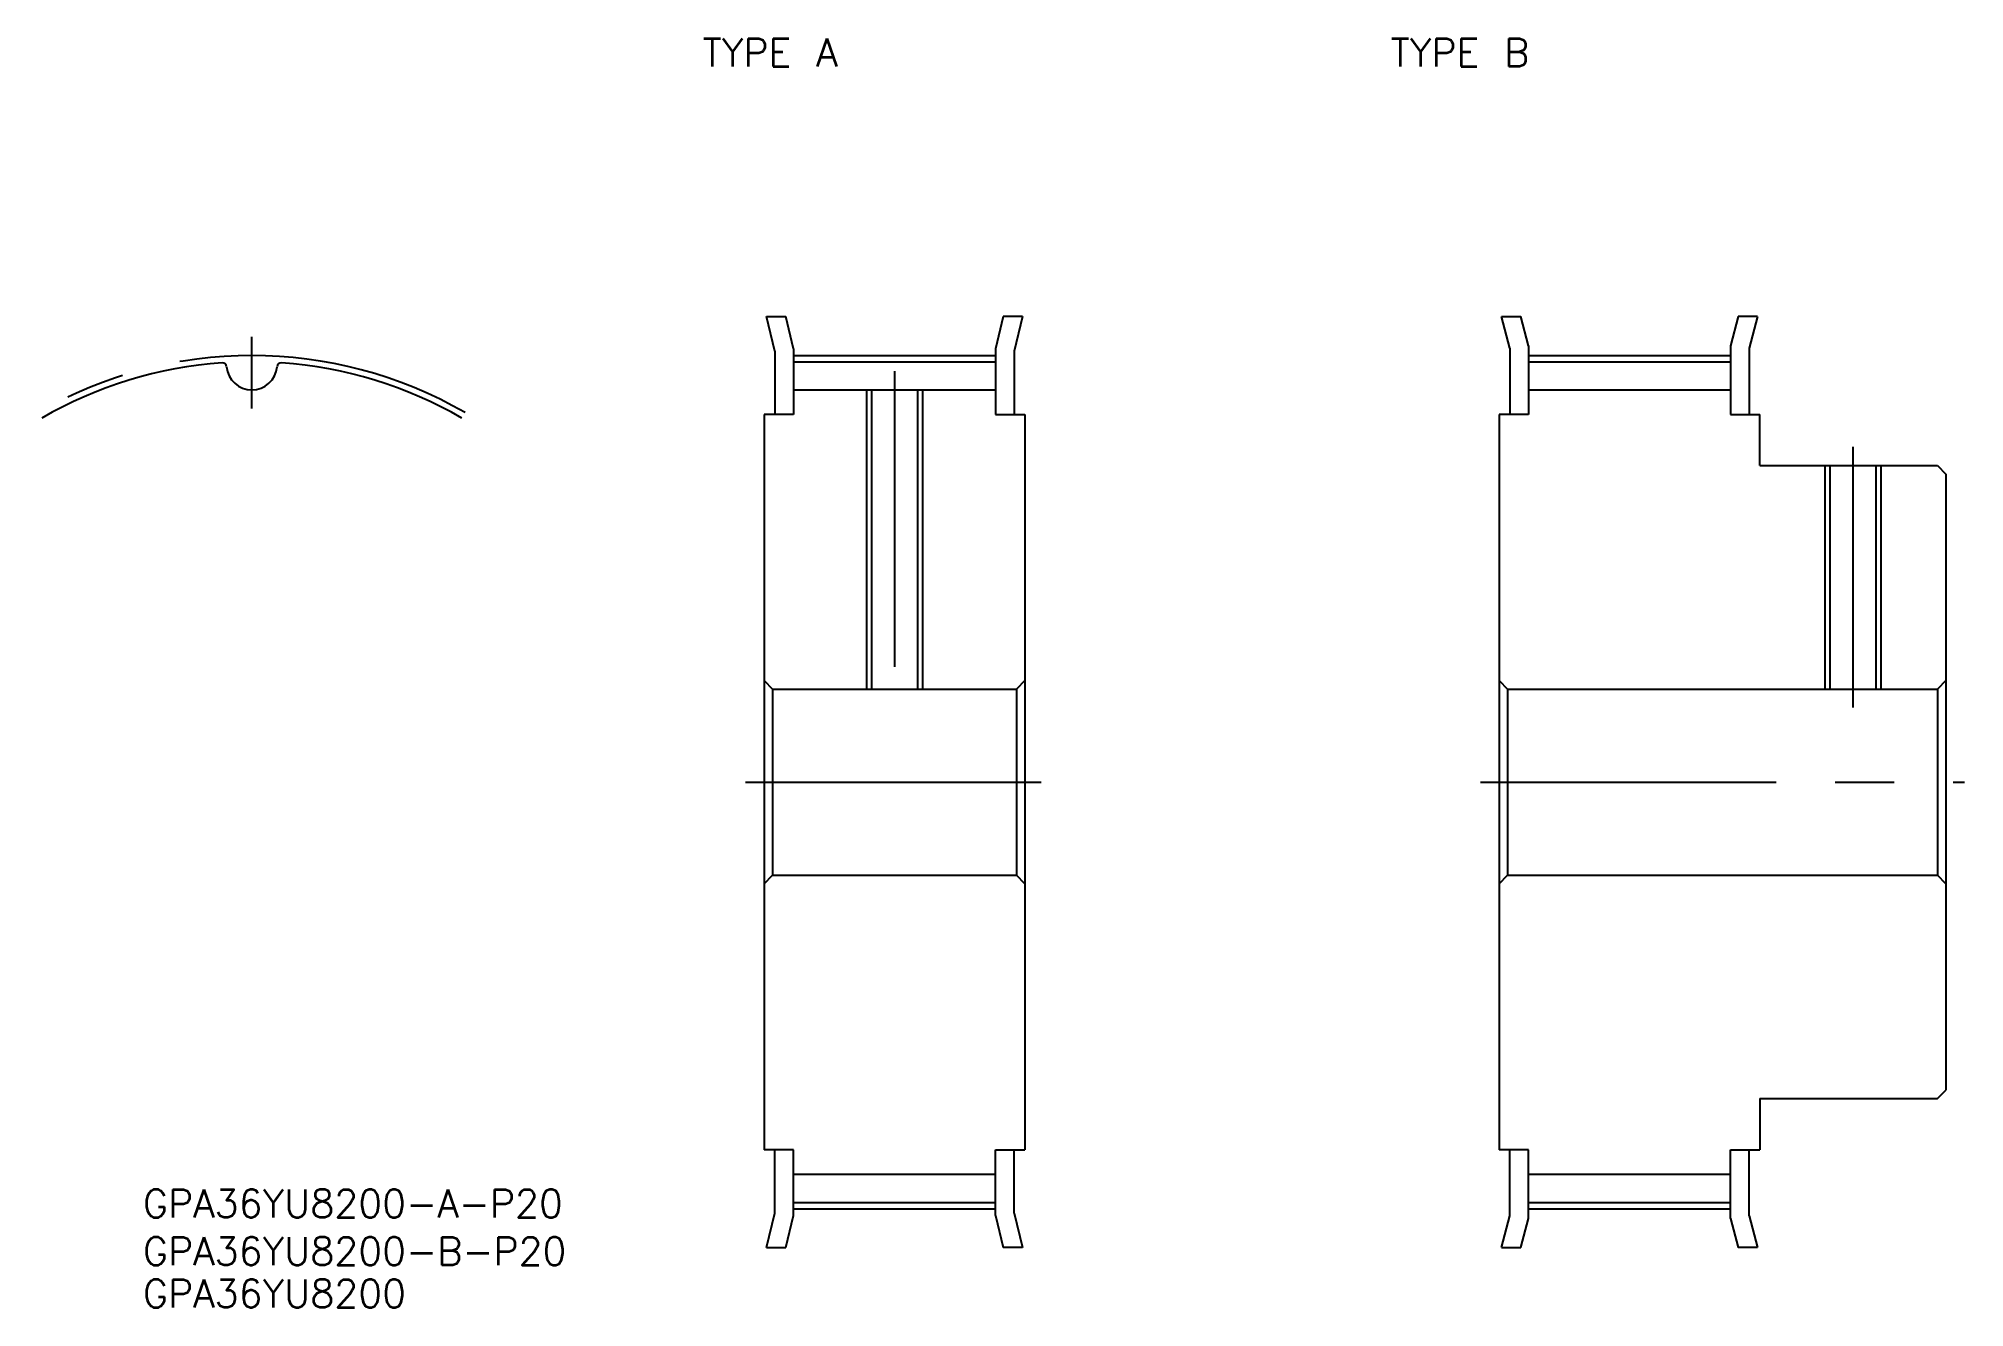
# Model space of a CAD drawing. Extents: x -23 to 184, y -56 to 80.
import ezdxf

# ---------------------------------------------------------------- set-up
doc = ezdxf.new("R2010")
doc.units = 0
doc.linetypes.add('CENTER', pattern=[50.8, 31.75, -6.35, 6.35, -6.35])
doc.layers.get('0').update_dxf_attribs({"linetype": 'CONTINUOUS'})
doc.layers.add('CENTER', color=1, linetype='CENTER')
doc.styles.get("Standard").update_dxf_attribs({"font": 'txt.shx', "height": 3, "bigfont": 'bigfont.shx'})

msp = doc.modelspace()

# ---------------------------------------------------------------- linework, layer by layer
at = {"color": 7, "linetype": 'CONTINUOUS'}
for p, q in [((55.3, 50), (57.36, 50)), ((56.2, 46.31), (55.3, 50)), ((58.2, 46.55), (57.36, 50)), ((80.74, 50), (79.9, 46.55)), ((82.8, 50), (80.74, 50)), ((82.8, 50), (81.9, 46.31)), ((135.16, 46.6), (134.26, 50)), ((134.26, 50), (136.33, 50)), ((137.16, 46.86), (136.33, 50)), ((159.69, 50), (158.86, 46.86)), ((161.76, 50), (159.69, 50)), ((161.76, 50), (160.86, 46.6)), ((56.2, 46.31), (56.2, 39.5)), ((58.2, 46.55), (58.2, 39.5)), ((79.9, 46.55), (79.9, 39.5)), ((81.9, 46.31), (81.9, 39.5)), ((135.16, 46.6), (135.16, 39.5)), ((137.16, 46.86), (137.16, 39.5)), ((158.86, 46.86), (158.86, 39.5)), ((160.86, 46.6), (160.86, 39.5)), ((58.2, 45.15), (79.9, 45.15)), ((137.16, 45.15), (158.86, 45.15)), ((58.2, 42.13), (79.9, 42.13)), ((66.59, 42.13), (66.59, 10)), ((71.51, 42.13), (71.51, 10)), ((137.16, 42.13), (158.86, 42.13)), ((55.05, 39.5), (55.05, -39.5)), ((58.2, 39.5), (55.05, 39.5)), ((79.9, 39.5), (83.05, 39.5)), ((83.05, 39.5), (83.05, -39.5)), ((134.01, 39.5), (134.01, -39.5)), ((137.16, 39.5), (134.01, 39.5)), ((158.86, 39.5), (162.01, 39.5)), ((162.01, 34), (162.01, 39.5)), ((162.01, 34), (181.1, 34)), ((169.55, 34), (169.55, 10)), ((174.47, 34), (174.47, 10)), ((181.1, 34), (182.01, 33.09)), ((182.01, 33.09), (182.01, -33.09)), ((55.05, 10.91), (55.96, 10)), ((83.05, 10.91), (82.15, 10)), ((134.01, 10.91), (134.92, 10)), ((182.01, 10.91), (181.1, 10)), ((55.96, 10), (82.15, 10)), ((55.96, 10), (55.96, -10)), ((82.15, 10), (82.15, -10)), ((134.92, 10), (181.1, 10)), ((134.92, 10), (134.92, -10)), ((181.1, 10), (181.1, -10)), ((55.05, -10.91), (55.96, -10)), ((55.96, -10), (82.15, -10)), ((83.05, -10.91), (82.15, -10)), ((134.01, -10.91), (134.92, -10)), ((134.92, -10), (181.1, -10)), ((182.01, -10.91), (181.1, -10)), ((181.1, -34), (182.01, -33.09)), ((162.01, -34), (181.1, -34)), ((162.01, -34), (162.01, -39.5)), ((58.2, -39.5), (55.05, -39.5)), ((56.2, -46.31), (56.2, -39.5)), ((58.2, -46.55), (58.2, -39.5)), ((79.9, -39.5), (83.05, -39.5)), ((79.9, -46.55), (79.9, -39.5)), ((81.9, -46.31), (81.9, -39.5)), ((137.16, -39.5), (134.01, -39.5)), ((135.16, -46.6), (135.16, -39.5)), ((137.16, -46.86), (137.16, -39.5)), ((158.86, -39.5), (162.01, -39.5)), ((158.86, -46.86), (158.86, -39.5)), ((160.86, -46.6), (160.86, -39.5)), ((58.2, -42.13), (79.9, -42.13)), ((137.16, -42.13), (158.86, -42.13)), ((58.2, -45.15), (79.9, -45.15)), ((137.16, -45.15), (158.86, -45.15)), ((55.3, -50), (56.2, -46.31)), ((57.36, -50), (58.2, -46.55)), ((79.9, -46.55), (80.74, -50)), ((81.9, -46.31), (82.8, -50)), ((134.26, -50), (135.16, -46.6)), ((136.33, -50), (137.16, -46.86)), ((158.86, -46.86), (159.69, -50)), ((160.86, -46.6), (161.76, -50)), ((55.3, -50), (57.36, -50)), ((82.8, -50), (80.74, -50)), ((134.26, -50), (136.33, -50)), ((161.76, -50), (159.69, -50))]:
    msp.add_line(p, q, dxfattribs=at)
at = {"color": 3, "linetype": 'CONTINUOUS'}
for p, q in [((66.05, 42.13), (66.05, 10)), ((72.05, 42.13), (72.05, 10)), ((169.01, 34), (169.01, 10)), ((175.01, 34), (175.01, 10))]:
    msp.add_line(p, q, dxfattribs=at)
at = {"color": 7, "linetype": 'CONTINUOUS'}
for centre, radius, start, end in [((0, 0), 45.15, 94.0542, 120), ((-3.16, 44.59), 0.453, 4.7548, 94.0542), ((0, 44.85), 2.72, 184.7548, 355.2452), ((3.16, 44.59), 0.453, 85.9457, 175.2452), ((0, 0), 45.15, 60, 85.9458)]:
    msp.add_arc(centre, radius, start, end, dxfattribs=at)
at = {"layer": 'CENTER', "color": 1, "linetype": 'CENTER'}
for p, q in [((0, 40.13), (0, 47.84)), ((58.2, 45.84), (79.9, 45.84)), ((137.16, 45.84), (158.86, 45.84)), ((69.05, 44.13), (69.05, 8)), ((172.01, 36), (172.01, 8)), ((53.05, 0), (85.05, 0)), ((132.01, 0), (184.01, 0)), ((58.2, -45.83), (79.9, -45.83)), ((137.16, -45.83), (158.86, -45.83))]:
    msp.add_line(p, q, dxfattribs=at)
msp.add_arc((0, 0), 45.83, 60, 120, dxfattribs=at)

# ---------------------------------------------------------------- texts
at = {"color": 7, "linetype": 'CONTINUOUS'}
for s, p in [('TYPE A', (48.43, 76.88)), ('TYPE B', (122.35, 76.88)), ('GPA36YU8200-A-P20', (-11.71, -46.76)), ('GPA36YU8200-B-P20', (-11.71, -51.89)), ('GPA36YU8200', (-11.71, -56.43))]:
    msp.add_text(s, height=3, dxfattribs=at).set_placement(p)

doc.saveas('drawing.dxf')
